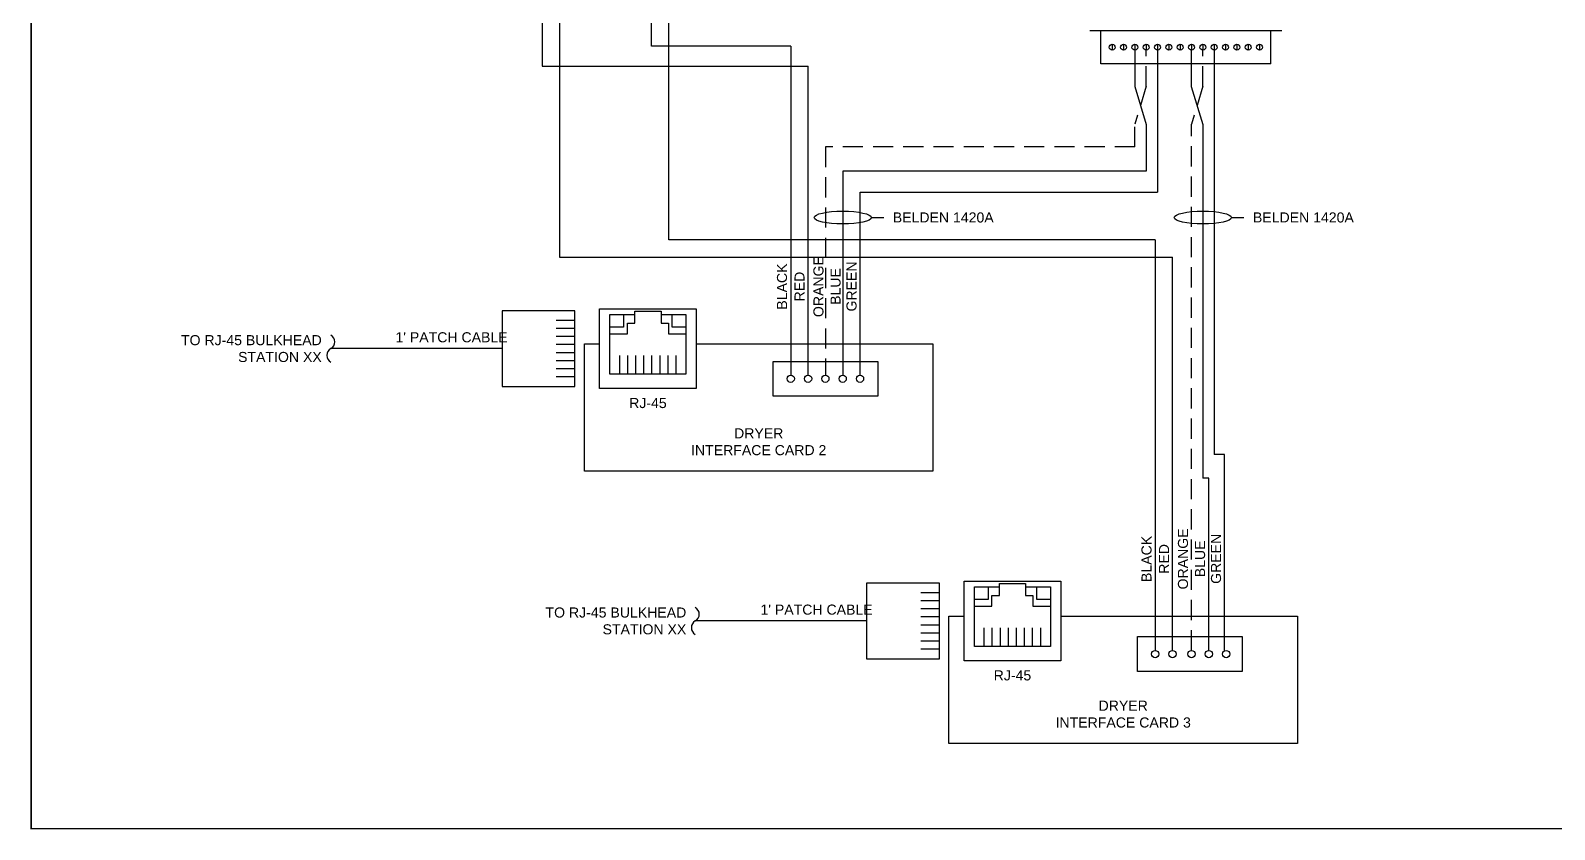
# Model space of a CAD drawing. Header units: inches. Extents: x -228 to 241, y -155 to 115.
# Drawn here: x -130.35 to -111.44, y -57.06 to -47.15 of the extents above; entities that cross this region are included whole.
import ezdxf
from ezdxf.enums import TextEntityAlignment as Align

# ---------------------------------------------------------------- set-up
doc = ezdxf.new("R2010")
doc.units = ezdxf.units.IN
doc.header["$MEASUREMENT"] = 0
doc.linetypes.add('HIDDEN', pattern=[0.375, 0.25, -0.125])
for name, color, linetype in [('BORDER', 3, 'Continuous'), ('DC PANEL WIRE', 140, 'Continuous'), ('DIM', 1, 'Continuous'), ('ELECTRICAL DEVICES', 30, 'Continuous'), ('HID', 2, 'HIDDEN'), ('ICP 7188E2', 9, 'Continuous'), ('PANEL', 150, 'Continuous'), ('PANEL WIRE', 5, 'Continuous'), ('TXT', 4, 'Continuous')]:
    doc.layers.add(name, color=color, linetype=linetype)
doc.styles.add('ARIAL', font='arial.ttf')
doc.styles.get("Standard").update_dxf_attribs({"font": 'arial.ttf'})

# ---------------------------------------------------------------- blocks, each defined once
blk = doc.blocks.new('B-BORDER')
at = {"layer": 'BORDER', "const_width": 0.01}
blk.add_lwpolyline([(34, 0), (34, 10), (18, 10), (18, 0), (34, 0)], dxfattribs=at)
at = {"layer": 'TXT'}
for tag, height, p in [('DRAWN_BY', 0.075, (29.2713, 0.5576)), ('SHEET', 0.075, (30.4722, 0.5576)), ('DWG_TITLE', 0.075, (32.384, 0.4864)), ('CHECKED_BY', 0.075, (29.2713, 0.4098)), ('DATE', 0.075, (30.4722, 0.4098)), ('REV', 0.125, (33.7822, 0.1077))]:
    blk.add_attdef(tag, text='', height=height, dxfattribs=at).set_placement(p, align=Align.MIDDLE_CENTER)
blk.add_attdef('FILENAME', (28.5264, 0.0864), '', height=0.075, dxfattribs=at)

msp = doc.modelspace()

# ---------------------------------------------------------------- linework, layer by layer
at = {"layer": 'DC PANEL WIRE'}
for p, q in [((-123.996758, -42.289859), (-123.996758, -47.594421)), ((-123.781774, -42.289859), (-123.781774, -49.959438)), ((-122.64034, -47.346866), (-122.64034, -42.289859)), ((-122.425355, -49.744933), (-122.425355, -42.289859)), ((-120.913557, -47.346866), (-122.64034, -47.346866)), ((-120.913557, -47.346866), (-120.913557, -51.423512)), ((-123.996758, -47.594421), (-120.698572, -47.594421)), ((-120.698572, -51.423512), (-120.698572, -47.594421)), ((-116.39139, -49.744933), (-122.425355, -49.744933)), ((-116.39139, -49.744933), (-116.39139, -54.836664)), ((-123.781774, -49.959438), (-116.176405, -49.959438)), ((-116.176405, -54.836664), (-116.176405, -49.959438))]:
    msp.add_line(p, q, dxfattribs=at)
at = {"layer": 'ELECTRICAL DEVICES'}
for p, q in [((-123.284644, -51.590394), (-123.284644, -50.600358)), ((-123.284644, -50.600358), (-122.0846, -50.600358)), ((-123.156639, -51.410388), (-123.156639, -50.670361)), ((-123.156639, -50.670361), (-122.847128, -50.670361)), ((-123.156639, -50.670361), (-122.986633, -50.670361)), ((-123.156639, -50.830366), (-123.156639, -50.670361)), ((-122.986633, -50.670361), (-122.986633, -50.830366)), ((-122.847128, -50.670361), (-122.847128, -50.630359)), ((-122.847128, -50.630359), (-122.522116, -50.630359)), ((-122.847128, -50.780365), (-122.847128, -50.670361)), ((-122.522116, -50.630359), (-122.522116, -50.670361)), ((-122.522116, -50.670361), (-122.522116, -50.780365)), ((-122.522116, -50.670361), (-122.212605, -50.670361)), ((-122.382611, -50.830366), (-122.382611, -50.670361)), ((-122.382611, -50.670361), (-122.212605, -50.670361)), ((-122.212605, -50.670361), (-122.212605, -51.410388)), ((-122.212605, -50.670361), (-122.212605, -50.830366)), ((-122.0846, -50.600358), (-122.0846, -51.590394)), ((-122.986633, -50.830366), (-123.156639, -50.830366)), ((-122.938631, -50.910369), (-122.938631, -50.780365)), ((-122.938631, -50.780365), (-122.847128, -50.780365)), ((-122.522116, -50.780365), (-122.430613, -50.780365)), ((-122.430613, -50.780365), (-122.430613, -50.910369)), ((-122.212605, -50.830366), (-122.382611, -50.830366)), ((-123.156639, -50.910369), (-122.938631, -50.910369)), ((-122.430613, -50.910369), (-122.212605, -50.910369)), ((-123.034622, -51.410388), (-123.034622, -51.178828)), ((-122.934622, -51.410388), (-122.934622, -51.178828)), ((-122.834622, -51.410388), (-122.834622, -51.178828)), ((-122.734622, -51.410388), (-122.734622, -51.178828)), ((-122.634622, -51.410388), (-122.634622, -51.178828)), ((-122.534622, -51.410388), (-122.534622, -51.178828)), ((-122.434622, -51.410388), (-122.434622, -51.178828)), ((-122.334622, -51.410388), (-122.334622, -51.178828)), ((-122.212605, -51.410388), (-123.156639, -51.410388)), ((-122.0846, -51.590394), (-123.284644, -51.590394)), ((-118.762477, -54.966914), (-118.762477, -53.976878)), ((-118.762477, -53.976878), (-117.562434, -53.976878)), ((-118.634473, -54.786908), (-118.634473, -54.046881)), ((-118.634473, -54.046881), (-118.324961, -54.046881)), ((-118.634473, -54.046881), (-118.464466, -54.046881)), ((-118.634473, -54.206887), (-118.634473, -54.046881)), ((-118.464466, -54.046881), (-118.464466, -54.206887)), ((-118.324961, -54.046881), (-118.324961, -54.006879)), ((-118.324961, -54.006879), (-117.99995, -54.006879)), ((-118.324961, -54.156885), (-118.324961, -54.046881)), ((-117.99995, -54.006879), (-117.99995, -54.046881)), ((-117.99995, -54.046881), (-117.99995, -54.156885)), ((-117.99995, -54.046881), (-117.690438, -54.046881)), ((-117.860444, -54.206887), (-117.860444, -54.046881)), ((-117.860444, -54.046881), (-117.690438, -54.046881)), ((-117.690438, -54.046881), (-117.690438, -54.786908)), ((-117.690438, -54.046881), (-117.690438, -54.206887)), ((-117.562434, -53.976878), (-117.562434, -54.966914)), ((-118.464466, -54.206887), (-118.634473, -54.206887)), ((-118.416465, -54.28689), (-118.416465, -54.156885)), ((-118.416465, -54.156885), (-118.324961, -54.156885)), ((-117.99995, -54.156885), (-117.908446, -54.156885)), ((-117.908446, -54.156885), (-117.908446, -54.28689)), ((-117.690438, -54.206887), (-117.860444, -54.206887)), ((-118.634473, -54.28689), (-118.416465, -54.28689)), ((-117.908446, -54.28689), (-117.690438, -54.28689)), ((-118.512455, -54.786908), (-118.512455, -54.555349)), ((-118.412455, -54.786908), (-118.412455, -54.555349)), ((-118.312455, -54.786908), (-118.312455, -54.555349)), ((-118.212455, -54.786908), (-118.212455, -54.555349)), ((-118.112455, -54.786908), (-118.112455, -54.555349)), ((-118.012455, -54.786908), (-118.012455, -54.555349)), ((-117.912455, -54.786908), (-117.912455, -54.555349)), ((-117.812455, -54.786908), (-117.812455, -54.555349)), ((-117.690438, -54.786908), (-118.634473, -54.786908)), ((-117.562434, -54.966914), (-118.762477, -54.966914))]:
    msp.add_line(p, q, dxfattribs=at)
for points in [[(-122.0846, -51.034257), (-119.148733, -51.034257), (-119.148733, -52.613017), (-123.472448, -52.613017), (-123.472448, -51.034257), (-123.284644, -51.034257)], [(-117.562434, -54.410777), (-114.626566, -54.410777), (-114.626566, -55.989537), (-118.950281, -55.989537), (-118.950281, -54.410777), (-118.762477, -54.410777)]]:
    msp.add_lwpolyline(points, dxfattribs=at)
for points in [[(-119.834142, -51.684016), (-121.133032, -51.684016), (-121.133032, -51.253163), (-119.834142, -51.253163)], [(-115.311975, -55.097169), (-116.610866, -55.097169), (-116.610866, -54.666316), (-115.311975, -54.666316)]]:
    msp.add_lwpolyline(points, close=True, dxfattribs=at)
for centre in [(-120.913557, -51.46859), (-120.698572, -51.46859), (-120.483587, -51.46859), (-120.268602, -51.46859), (-120.053617, -51.46859), (-116.39139, -54.881742), (-116.176405, -54.881742), (-115.941123, -54.881742), (-115.726138, -54.881742), (-115.511154, -54.881742)]:
    msp.add_circle(centre, 0.045078, dxfattribs=at)
at = {"layer": 'HID'}
for p, q in [((-116.501981, -47.842907), (-116.501981, -47.395023)), ((-115.800621, -47.842907), (-115.800621, -47.395023)), ((-116.501981, -47.842907), (-116.642483, -48.313229)), ((-115.800621, -47.842907), (-115.941123, -48.313229)), ((-116.642483, -48.594644), (-116.642483, -48.313229)), ((-115.941123, -54.836664), (-115.941123, -48.313229)), ((-116.642483, -48.594644), (-120.483587, -48.594644)), ((-120.483587, -48.594644), (-120.483587, -51.423512))]:
    msp.add_line(p, q, dxfattribs=at)
at = {"layer": 'ICP 7188E2'}
for p, q in [((-117.066023, -47.564436), (-117.066023, -47.151136)), ((-114.956823, -47.564436), (-114.956823, -47.151136)), ((-116.925323, -47.320548), (-116.925323, -47.395023)), ((-116.784723, -47.320548), (-116.784723, -47.395023)), ((-116.644123, -47.320548), (-116.644123, -47.395023)), ((-116.503523, -47.320548), (-116.503523, -47.395023)), ((-116.362923, -47.320548), (-116.362923, -47.395023)), ((-116.222323, -47.320548), (-116.222323, -47.395023)), ((-116.081723, -47.320548), (-116.081723, -47.395023)), ((-115.941123, -47.320548), (-115.941123, -47.395023)), ((-115.800523, -47.320548), (-115.800523, -47.395023)), ((-115.659923, -47.320548), (-115.659923, -47.395023)), ((-115.519323, -47.320548), (-115.519323, -47.395023)), ((-115.378723, -47.320548), (-115.378723, -47.395023)), ((-115.238123, -47.320548), (-115.238123, -47.395023)), ((-115.097523, -47.320548), (-115.097523, -47.395023)), ((-114.956823, -47.564436), (-117.066023, -47.564436))]:
    msp.add_line(p, q, dxfattribs=at)
msp.add_lwpolyline([(-117.200909, -47.151136), (-114.821937, -47.151136)], dxfattribs=at)
for centre in [(-116.925323, -47.357786), (-116.784723, -47.357786), (-116.644123, -47.357786), (-116.503523, -47.357786), (-116.362923, -47.357786), (-116.222323, -47.357786), (-116.081723, -47.357786), (-115.941123, -47.357786), (-115.800523, -47.357786), (-115.659923, -47.357786), (-115.519323, -47.357786), (-115.378723, -47.357786), (-115.238123, -47.357786), (-115.097523, -47.357786)]:
    msp.add_circle(centre, 0.037238, dxfattribs=at)
at = {"layer": 'PANEL'}
for p, q in [((-116.646183, -47.843472), (-116.501883, -48.316318)), ((-115.944823, -47.843472), (-115.800523, -48.316318))]:
    msp.add_line(p, q, dxfattribs=at)
at = {"layer": 'PANEL WIRE'}
for p, q in [((-116.646183, -47.395023), (-116.646183, -47.843472)), ((-116.362923, -47.395023), (-116.362923, -49.156907)), ((-115.944823, -47.395023), (-115.944823, -47.843472)), ((-115.659923, -47.395023), (-115.659923, -52.408952)), ((-116.501883, -48.316318), (-116.501883, -48.894279)), ((-115.800523, -48.316318), (-115.800523, -52.701383)), ((-116.501883, -48.894279), (-120.268602, -48.894279)), ((-120.268602, -48.894279), (-120.268602, -51.423512)), ((-120.053617, -51.423512), (-120.053617, -49.156907)), ((-120.053617, -49.156907), (-116.362923, -49.156907)), ((-123.589895, -50.745376), (-123.821454, -50.745376)), ((-123.589895, -50.845376), (-123.821454, -50.845376)), ((-123.589895, -50.945376), (-123.821454, -50.945376)), ((-123.589895, -51.045376), (-123.821454, -51.045376)), ((-124.49427, -51.095376), (-126.619141, -51.095376)), ((-123.589895, -51.145376), (-123.821454, -51.145376)), ((-123.589895, -51.245376), (-123.821454, -51.245376)), ((-123.589895, -51.345376), (-123.821454, -51.345376)), ((-123.589895, -51.445376), (-123.821454, -51.445376)), ((-115.531451, -52.408952), (-115.659923, -52.408952)), ((-115.531451, -54.836664), (-115.531451, -52.408952)), ((-115.726138, -52.701383), (-115.800523, -52.701383)), ((-115.726138, -54.836664), (-115.726138, -52.701383)), ((-119.067728, -54.121896), (-119.299287, -54.121896)), ((-119.067728, -54.221896), (-119.299287, -54.221896)), ((-119.067728, -54.321896), (-119.299287, -54.321896)), ((-119.067728, -54.421896), (-119.299287, -54.421896)), ((-119.972103, -54.471896), (-122.096975, -54.471896)), ((-119.067728, -54.521896), (-119.299287, -54.521896)), ((-119.067728, -54.621896), (-119.299287, -54.621896)), ((-119.067728, -54.721896), (-119.299287, -54.721896)), ((-119.067728, -54.821896), (-119.299287, -54.821896))]:
    msp.add_line(p, q, dxfattribs=at)
for points in [[(-123.589895, -51.564179), (-123.589895, -50.626573), (-124.49427, -50.626573), (-124.49427, -51.564179)], [(-119.067728, -54.9407), (-119.067728, -54.003093), (-119.972103, -54.003093), (-119.972103, -54.9407)]]:
    msp.add_lwpolyline(points, close=True, dxfattribs=at)
for centre, start, end in [((-126.664614, -51.012256), 298.6820619, 61.3179381), ((-126.573669, -51.178496), 118.6820619, 241.3179381), ((-122.142448, -54.388777), 298.6820619, 61.3179381), ((-122.051502, -54.555016), 118.6820619, 241.3179381)]:
    msp.add_arc(centre, 0.094745, start, end, dxfattribs=at)
at = {"layer": 'TXT'}
for points in [[(-119.913957, -49.469781), (-119.913957, -49.469781), (-119.759347, -49.469781)], [(-115.445878, -49.469781), (-115.445878, -49.469781), (-115.291268, -49.469781)]]:
    msp.add_lwpolyline(points, dxfattribs=at)
for centre in [(-120.268602, -49.469781), (-115.800523, -49.469781)]:
    msp.add_ellipse(centre, major_axis=(0.354645, 0), ratio=0.222962821, dxfattribs=at)

# ---------------------------------------------------------------- block references
at = {"layer": 'DIM', "xscale": 2, "yscale": 2, "zscale": 2}
msp.add_blockref('B-BORDER', (-166.335056, -57.047055), dxfattribs=at)

# ---------------------------------------------------------------- texts
at = {"layer": 'TXT', "char_height": 0.125}
for s, width, gutter_width, insert, attachment_point in [('BELDEN 1420A ', 2.01799158, 12.5, (-119.647193, -49.469781), 4), ('BELDEN 1420A ', 2.01799158, 12.5, (-115.179115, -49.469781), 4), ('TO RJ-45 BULKHEAD\\PSTATION XX', 2.01799158, 12.5, (-126.731295, -51.095376), 6), ("1' PATCH CABLE", 2.01799158, 12.5, (-124.425436, -50.955437), 6), ('DRYER \\PINTERFACE CARD 2', 4.32371508, 0.625, (-121.310591, -52.25059), 5), ('TO RJ-45 BULKHEAD\\PSTATION XX', 2.01799158, 12.5, (-122.209129, -54.471896), 6), ("1' PATCH CABLE", 2.01799158, 12.5, (-119.896922, -54.331957), 6), ('DRYER \\PINTERFACE CARD 3', 4.32371508, 0.625, (-116.788424, -55.62711), 5)]:
    msp.add_mtext_dynamic_manual_height_columns(s, width=width, gutter_width=gutter_width, heights=[0], dxfattribs=dict(at, insert=insert, attachment_point=attachment_point))
at = {"layer": 'TXT', "char_height": 0.125, "attachment_point": 5, "rotation": 90, "style": 'ARIAL'}
for s, insert in [('BLACK', (-121.020812, -50.32594)), ('ORANGE', (-120.568487, -50.32594)), ('BLUE', (-120.356459, -50.324683)), ('GREEN', (-120.158566, -50.324683)), ('RED', (-120.804073, -50.32594)), ('BLACK', (-116.498645, -53.70246)), ('ORANGE', (-116.04632, -53.70246)), ('BLUE', (-115.834292, -53.701204)), ('GREEN', (-115.636399, -53.701204)), ('RED', (-116.281906, -53.70246))]:
    msp.add_mtext_dynamic_manual_height_columns(s, width=0.93802743, gutter_width=0.625, heights=[0], dxfattribs=dict(at, insert=insert))
at = {"layer": 'TXT', "char_height": 0.125, "attachment_point": 5, "style": 'ARIAL'}
for insert in [(-122.684622, -51.770661), (-118.162455, -55.147181)]:
    msp.add_mtext_dynamic_manual_height_columns('RJ-45', width=6.55030063, gutter_width=0.625, heights=[0], dxfattribs=dict(at, insert=insert))

doc.saveas('drawing.dxf')
